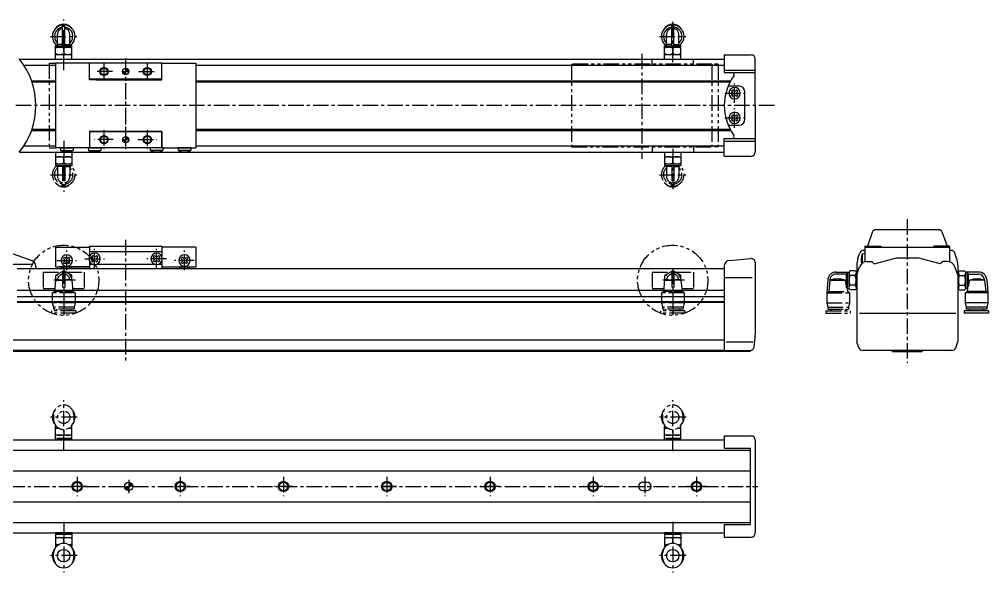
# Model space of a CAD drawing. Extents: x -808 to -53, y 197 to 499.
# Drawn here: x -522.3 to -52.8, y 231.1 to 499 of the extents above; entities that cross this region are included whole.
import ezdxf

# ---------------------------------------------------------------- set-up
doc = ezdxf.new("R2010")
doc.units = 0
for name, pattern in [('CENTER', [12, 7.5, -1.5, 1.5, -1.5]), ('CONTINOUS', [0]), ('PHANTOM', [15, 7.5, -1.5, 1.5, -1.5, 1.5, -1.5])]:
    doc.linetypes.add(name, pattern=pattern)
doc.layers.get('0').update_dxf_attribs({"linetype": 'CONTINUOUS'})
doc.layers.add('CENTER', color=1, linetype='CENTER')

# ---------------------------------------------------------------- blocks, each defined once
blk = doc.blocks.new('*U98')
at = {"color": 7, "linetype": 'CONTINUOUS'}
for p, q in [((-470.81, 442.23), (-470.81, 441.79)), ((-469.75, 441.79), (-470.81, 442.23)), ((-470.81, 441.79), (-470.81, 440.73)), ((-469.75, 441.79), (-469.31, 440.73)), ((-472.31, 440.73), (-470.81, 440.73)), ((-472.31, 440.73), (-471.87, 439.67)), ((-470.81, 439.23), (-471.87, 439.67)), ((-470.81, 440.73), (-469.31, 440.73)), ((-470.81, 440.73), (-470.81, 439.67)), ((-470.81, 439.67), (-470.81, 439.23))]:
    blk.add_line(p, q, dxfattribs=at)
for points in [[(-470.81, 442.23), (-470.81, 441.79), (-469.75, 441.79)], [(-470.81, 441.79), (-470.81, 440.73), (-469.31, 440.73)], [(-472.31, 440.73), (-472.31, 440.73), (-470.81, 440.73)], [(-472.31, 440.73), (-471.87, 439.67), (-470.81, 439.67)], [(-470.81, 440.73), (-470.81, 440.73), (-469.31, 440.73)]]:
    blk.add_solid(points, dxfattribs=at)
at = {"color": 7, "linetype": 'CONTINUOUS', "extrusion": (0, 0, -1)}
for points in [[(470.81, 441.79), (469.75, 441.79), (469.31, 440.73)], [(472.31, 440.73), (470.81, 440.73), (470.81, 439.67)], [(471.87, 439.67), (470.81, 439.67), (470.81, 439.23)]]:
    blk.add_solid(points, dxfattribs=at)
blk = doc.blocks.new('*U99')
at = {"color": 7, "linetype": 'CONTINUOUS'}
for p, q in [((-470.81, 475.23), (-470.81, 474.79)), ((-469.75, 474.79), (-470.81, 475.23)), ((-470.81, 474.79), (-470.81, 473.73)), ((-469.75, 474.79), (-469.31, 473.73)), ((-472.31, 473.73), (-470.81, 473.73)), ((-472.31, 473.73), (-471.87, 472.67)), ((-470.81, 472.23), (-471.87, 472.67)), ((-470.81, 473.73), (-469.31, 473.73)), ((-470.81, 473.73), (-470.81, 472.67)), ((-470.81, 472.67), (-470.81, 472.23))]:
    blk.add_line(p, q, dxfattribs=at)
for points in [[(-470.81, 475.23), (-470.81, 474.79), (-469.75, 474.79)], [(-470.81, 474.79), (-470.81, 473.73), (-469.31, 473.73)], [(-472.31, 473.73), (-472.31, 473.73), (-470.81, 473.73)], [(-472.31, 473.73), (-471.87, 472.67), (-470.81, 472.67)], [(-470.81, 473.73), (-470.81, 473.73), (-469.31, 473.73)]]:
    blk.add_solid(points, dxfattribs=at)
at = {"color": 7, "linetype": 'CONTINUOUS', "extrusion": (0, 0, -1)}
for points in [[(470.81, 474.79), (469.75, 474.79), (469.31, 473.73)], [(472.31, 473.73), (470.81, 473.73), (470.81, 472.67)], [(471.87, 472.67), (470.81, 472.67), (470.81, 472.23)]]:
    blk.add_solid(points, dxfattribs=at)
blk = doc.blocks.new('*X135')
at = {"color": 0, "linetype": 'CONTINOUS'}
for p, q in [((-471.3, 272.62), (-471.14, 272.78)), ((-471.24, 272.24), (-470.69, 272.78)), ((-471.11, 271.92), (-470.25, 272.78)), ((-470.95, 271.64), (-469.8, 272.78)), ((-470.74, 271.39), (-469.35, 272.78)), ((-470.51, 271.18), (-469.31, 272.38)), ((-469.31, 274.61), (-469.15, 274.78)), ((-469.31, 274.17), (-468.77, 274.71)), ((-469.31, 273.72), (-468.44, 274.59)), ((-469.31, 273.27), (-468.16, 274.42)), ((-469.31, 272.83), (-467.92, 274.22)), ((-468.9, 272.78), (-467.71, 273.98)), ((-468.46, 272.78), (-467.54, 273.71)), ((-468.01, 272.78), (-467.4, 273.39)), ((-467.56, 272.78), (-467.32, 273.02)), ((-470.23, 271.01), (-469.31, 271.93)), ((-469.92, 270.88), (-469.31, 271.48)), ((-469.55, 270.8), (-469.31, 271.04))]:
    blk.add_line(p, q, dxfattribs=at)

msp = doc.modelspace()

# ---------------------------------------------------------------- linework, layer by layer
at = {"color": 7, "linetype": 'CONTINOUS'}
for p, q in [((-501.31, 486.23), (-501.31, 496.21)), ((-500.31, 486.23), (-500.31, 496.21)), ((-206.31, 486.23), (-206.31, 496.21)), ((-205.31, 486.23), (-205.31, 496.21)), ((-503.81, 486.81), (-503.81, 491.64)), ((-497.81, 486.81), (-497.81, 491.64)), ((-208.81, 486.81), (-208.81, 491.64)), ((-202.81, 486.81), (-202.81, 491.64)), ((-504.81, 486.23), (-503.81, 486.81)), ((-504.81, 486.23), (-496.81, 486.23)), ((-504.81, 479.73), (-504.81, 486.23)), ((-504.81, 485.43), (-496.81, 485.43)), ((-501.31, 486.81), (-503.81, 486.81)), ((-500.81, 485.07), (-500.81, 482.39)), ((-500.31, 486.81), (-497.81, 486.81)), ((-496.81, 486.23), (-497.81, 486.81)), ((-496.81, 479.73), (-496.81, 486.23)), ((-209.81, 486.23), (-208.81, 486.81)), ((-209.81, 486.23), (-201.81, 486.23)), ((-209.81, 479.73), (-209.81, 486.23)), ((-209.81, 485.43), (-201.81, 485.43)), ((-206.31, 486.81), (-208.81, 486.81)), ((-205.81, 485.07), (-205.81, 482.39)), ((-205.31, 486.81), (-202.81, 486.81)), ((-201.81, 486.23), (-202.81, 486.81)), ((-201.81, 479.73), (-201.81, 486.23)), ((-522.21, 479.73), (-180.81, 479.73)), ((-504.81, 482.03), (-496.81, 482.03)), ((-215.81, 476.73), (-215.81, 479.73)), ((-209.81, 482.03), (-201.81, 482.03)), ((-195.81, 477.23), (-195.81, 479.73)), ((-180.81, 481.73), (-180.81, 473.23)), ((-180.81, 481.73), (-167.81, 481.73)), ((-165.81, 457.23), (-165.81, 479.73)), ((-520.05, 476.73), (-504.81, 476.73)), ((-488.31, 477.73), (-504.81, 477.73)), ((-504.81, 477.73), (-504.81, 436.73)), ((-488.31, 469.73), (-488.31, 477.73)), ((-453.31, 477.73), (-488.31, 477.73)), ((-488.31, 469.73), (-488.31, 477.73)), ((-453.31, 469.73), (-453.31, 477.73)), ((-453.31, 477.73), (-436.81, 477.73)), ((-453.31, 469.73), (-453.31, 477.73)), ((-436.81, 477.73), (-436.81, 436.73)), ((-436.81, 476.73), (-180.81, 476.73)), ((-180.81, 474.43), (-165.81, 474.43)), ((-453.31, 470.03), (-488.31, 470.03)), ((-453.31, 469.73), (-488.17, 469.73)), ((-485.06, 469.73), (-453.31, 469.73)), ((-180.81, 473.23), (-165.81, 473.23)), ((-516.37, 469.23), (-504.81, 469.23)), ((-516.2, 468.73), (-504.81, 468.73)), ((-436.81, 469.23), (-177.74, 469.23)), ((-436.81, 468.73), (-178.01, 468.73)), ((-178.93, 466.73), (-173.81, 466.73)), ((-176.75, 464.77), (-177.35, 464.17)), ((-177.35, 464.17), (-176.94, 463.75)), ((-176.94, 462.71), (-177.35, 462.29)), ((-177.35, 462.29), (-176.75, 461.69)), ((-176.33, 464.36), (-176.75, 464.77)), ((-176.75, 461.69), (-176.33, 462.1)), ((-174.87, 464.77), (-175.29, 464.36)), ((-175.29, 462.1), (-174.87, 461.69)), ((-174.27, 464.17), (-174.87, 464.77)), ((-174.87, 461.69), (-174.27, 462.29)), ((-174.68, 463.75), (-174.27, 464.17)), ((-174.27, 462.29), (-174.68, 462.71)), ((-170.81, 450.73), (-170.81, 463.73)), ((-165.81, 457.23), (-165.81, 434.73)), ((-176.75, 452.77), (-177.35, 452.17)), ((-177.35, 452.17), (-176.94, 451.75)), ((-176.94, 450.71), (-177.35, 450.29)), ((-176.33, 452.36), (-176.75, 452.77)), ((-174.87, 452.77), (-175.29, 452.36)), ((-174.27, 452.17), (-174.87, 452.77)), ((-174.68, 451.75), (-174.27, 452.17)), ((-174.27, 450.29), (-174.68, 450.71)), ((-178.93, 447.73), (-173.81, 447.73)), ((-177.35, 450.29), (-176.75, 449.69)), ((-176.75, 449.69), (-176.33, 450.1)), ((-175.29, 450.1), (-174.87, 449.69)), ((-174.87, 449.69), (-174.27, 450.29)), ((-516.37, 445.23), (-504.81, 445.23)), ((-516.2, 445.73), (-504.81, 445.73)), ((-488.31, 444.73), (-488.31, 436.73)), ((-488.31, 444.73), (-488.31, 436.73)), ((-453.31, 444.73), (-488.31, 444.73)), ((-453.31, 444.43), (-488.31, 444.43)), ((-453.31, 444.73), (-453.31, 436.73)), ((-453.31, 436.73), (-453.31, 444.73)), ((-436.81, 445.73), (-178.01, 445.73)), ((-436.81, 445.23), (-177.74, 445.23)), ((-520.05, 437.73), (-504.81, 437.73)), ((-488.31, 436.73), (-504.81, 436.73)), ((-502.46, 436.73), (-496.16, 436.73)), ((-502.46, 436.73), (-502.34, 435.43)), ((-496.16, 436.73), (-496.27, 435.43)), ((-488.96, 436.73), (-482.66, 436.73)), ((-488.96, 436.73), (-488.84, 435.43)), ((-453.31, 436.73), (-488.31, 436.73)), ((-482.66, 436.73), (-482.77, 435.43)), ((-452.66, 436.73), (-458.96, 436.73)), ((-458.96, 436.73), (-458.84, 435.43)), ((-453.31, 436.73), (-436.81, 436.73)), ((-452.66, 436.73), (-452.77, 435.43)), ((-439.16, 436.73), (-445.46, 436.73)), ((-445.46, 436.73), (-445.34, 435.43)), ((-439.16, 436.73), (-439.27, 435.43)), ((-436.81, 437.73), (-180.81, 437.73)), ((-180.81, 441.23), (-165.81, 441.23)), ((-180.81, 432.73), (-180.81, 441.23)), ((-180.81, 440.03), (-165.81, 440.03)), ((-522.21, 434.73), (-180.81, 434.73)), ((-502.34, 435.43), (-496.27, 435.43)), ((-497.81, 434.73), (-443.81, 434.73)), ((-488.84, 435.43), (-482.77, 435.43)), ((-452.77, 435.43), (-458.84, 435.43)), ((-439.27, 435.43), (-445.34, 435.43)), ((-180.81, 432.73), (-167.81, 432.73)), ((-109.16, 395.78), (-111.49, 389.12)), ((-76.87, 397.12), (-107.27, 397.12)), ((-75.22, 395.78), (-72.89, 389.12)), ((-529.79, 387.12), (-516.28, 382.2)), ((-504.81, 388.62), (-504.81, 379.12)), ((-504.81, 388.62), (-488.31, 388.62)), ((-488.31, 389.12), (-453.31, 389.12)), ((-488.31, 389.12), (-488.31, 384.17)), ((-488.31, 386.62), (-453.31, 386.62)), ((-453.31, 389.12), (-453.31, 384.08)), ((-436.81, 388.62), (-453.31, 388.62)), ((-436.81, 388.62), (-436.81, 379.12)), ((-116.09, 383.28), (-115.17, 385.8)), ((-112.69, 385.37), (-113.99, 385.25)), ((-113.99, 385.25), (-113.99, 380.88)), ((-113.29, 387.12), (-112.69, 387.12)), ((-112.69, 389.12), (-104.99, 389.12)), ((-112.69, 389.12), (-112.69, 381.66)), ((-112.69, 388.62), (-71.69, 388.62)), ((-112.69, 385.37), (-112.69, 381.66)), ((-104.99, 389.12), (-104.99, 388.61)), ((-71.69, 389.12), (-79.39, 389.12)), ((-79.39, 389.12), (-79.39, 388.62)), ((-71.69, 389.12), (-71.69, 381.55)), ((-70.91, 387.12), (-71.69, 387.12)), ((-68.3, 383.28), (-69.21, 385.8)), ((-676.26, 380.35), (-516.06, 380.35)), ((-500.25, 383.76), (-500.85, 383.15)), ((-500.85, 383.15), (-500.44, 382.74)), ((-500.44, 381.69), (-500.85, 381.28)), ((-500.85, 381.28), (-500.25, 380.68)), ((-499.83, 383.34), (-500.25, 383.76)), ((-500.25, 380.68), (-499.83, 381.09)), ((-498.37, 383.76), (-498.79, 383.34)), ((-498.79, 381.09), (-498.37, 380.68)), ((-497.77, 383.15), (-498.37, 383.76)), ((-498.37, 380.68), (-497.77, 381.28)), ((-498.18, 382.74), (-497.77, 383.15)), ((-497.77, 381.28), (-498.18, 381.69)), ((-488.31, 381.75), (-488.31, 378.12)), ((-488.31, 380.42), (-486.8, 380.42)), ((-486.75, 384.56), (-487.35, 383.95)), ((-487.35, 383.95), (-486.94, 383.54)), ((-486.94, 382.49), (-487.35, 382.08)), ((-487.35, 382.08), (-486.75, 381.48)), ((-486.33, 384.14), (-486.75, 384.56)), ((-486.75, 381.48), (-486.33, 381.89)), ((-484.87, 384.56), (-485.29, 384.14)), ((-485.29, 381.89), (-484.87, 381.48)), ((-484.27, 383.95), (-484.87, 384.56)), ((-484.87, 381.48), (-484.27, 382.08)), ((-484.87, 380.42), (-456.88, 380.42)), ((-484.68, 383.54), (-484.27, 383.95)), ((-484.27, 382.08), (-484.68, 382.49)), ((-457.35, 383.95), (-456.75, 384.56)), ((-456.94, 383.54), (-457.35, 383.95)), ((-457.35, 382.08), (-456.94, 382.49)), ((-456.75, 381.48), (-457.35, 382.08)), ((-456.75, 384.56), (-456.33, 384.14)), ((-456.33, 381.89), (-456.75, 381.48)), ((-455.29, 384.14), (-454.87, 384.56)), ((-454.87, 381.48), (-455.29, 381.89)), ((-454.87, 384.56), (-454.27, 383.95)), ((-454.27, 382.08), (-454.87, 381.48)), ((-454.72, 380.42), (-453.31, 380.42)), ((-454.27, 383.95), (-454.68, 383.54)), ((-454.68, 382.49), (-454.27, 382.08)), ((-453.31, 381.92), (-453.31, 378.12)), ((-443.85, 383.15), (-443.25, 383.76)), ((-443.44, 382.74), (-443.85, 383.15)), ((-443.85, 381.28), (-443.44, 381.69)), ((-443.25, 380.68), (-443.85, 381.28)), ((-443.25, 383.76), (-442.83, 383.34)), ((-442.83, 381.09), (-443.25, 380.68)), ((-441.79, 383.34), (-441.37, 383.76)), ((-441.37, 380.68), (-441.79, 381.09)), ((-441.37, 383.76), (-440.77, 383.15)), ((-440.77, 381.28), (-441.37, 380.68)), ((-440.77, 383.15), (-441.18, 382.74)), ((-441.18, 381.69), (-440.77, 381.28)), ((-178.53, 382.22), (-167.98, 383.15)), ((-165.81, 381.15), (-165.81, 346.3)), ((-111.54, 381.72), (-109.39, 381.72)), ((-109.39, 381.72), (-108.19, 380.52)), ((-108.19, 380.52), (-97.37, 383.42)), ((-97.37, 383.42), (-87.02, 383.42)), ((-76.19, 380.52), (-87.02, 383.42)), ((-74.99, 381.72), (-76.19, 380.52)), ((-72.85, 381.72), (-74.99, 381.72)), ((-180.81, 378.12), (-523.31, 378.12)), ((-514.31, 379.38), (-514.31, 378.12)), ((-504.81, 379.12), (-488.31, 379.12)), ((-488.31, 379.12), (-502.81, 379.12)), ((-453.31, 379.12), (-436.81, 379.12)), ((-180.81, 379.67), (-180.81, 338.62)), ((-180.81, 379.67), (-180.81, 378.49)), ((-116.69, 379.91), (-116.69, 361.35)), ((-116.69, 375.25), (-115.3, 379.09)), ((-67.69, 375.25), (-69.09, 379.09)), ((-68.19, 376.62), (-67.39, 376.62)), ((-67.69, 379.75), (-67.69, 376.62)), ((-67.04, 377.24), (-67.39, 376.62)), ((-67.39, 376.62), (-67.39, 368.62)), ((-67.04, 377.24), (-64.35, 377.24)), ((-64.35, 377.24), (-63.99, 376.62)), ((-57.71, 376.62), (-63.99, 376.62)), ((-63.99, 376.62), (-63.99, 368.62)), ((-63.19, 376.62), (-62.62, 375.62)), ((-63.19, 376.62), (-63.19, 368.62)), ((-62.62, 375.62), (-62.62, 369.62)), ((-62.62, 375.62), (-57.71, 375.62)), ((-180.68, 373.94), (-167.29, 373.94)), ((-116.69, 375.25), (-116.69, 342.74)), ((-67.69, 375.25), (-67.69, 342.74)), ((-67.04, 374.93), (-64.35, 374.93)), ((-62.05, 372.62), (-62.62, 369.62)), ((-54.69, 372.62), (-62.05, 372.62)), ((-54.72, 372.89), (-54.19, 367.2)), ((-53.72, 372.95), (-53.19, 366.62)), ((-523.31, 367.82), (-180.81, 367.82)), ((-67.69, 368.62), (-67.39, 368.62)), ((-67.04, 368), (-67.39, 368.62)), ((-67.04, 370.31), (-64.35, 370.31)), ((-67.04, 368), (-64.35, 368)), ((-64.35, 368), (-63.99, 368.62)), ((-64.19, 366.62), (-63.19, 367.2)), ((-53.19, 366.62), (-64.19, 366.62)), ((-64.19, 366.62), (-64.19, 361.62)), ((-63.19, 368.62), (-63.99, 368.62)), ((-63.19, 368.62), (-62.62, 369.62)), ((-63.04, 368.89), (-63.19, 367.2)), ((-54.19, 367.2), (-63.19, 367.2)), ((-53.19, 366.62), (-54.19, 367.2)), ((-53.19, 366.62), (-53.19, 361.62)), ((-523.31, 364.82), (-180.81, 364.82)), ((-523.31, 362.32), (-180.81, 362.32)), ((-523.31, 362.03), (-180.81, 362.03)), ((-53.19, 361.62), (-64.19, 361.62)), ((-64.19, 361.62), (-63.69, 359.62)), ((-53.19, 361.62), (-53.69, 359.62)), ((-64.59, 357.82), (-64.59, 356.62)), ((-52.79, 357.82), (-64.59, 357.82)), ((-53.69, 359.62), (-63.69, 359.62)), ((-63.69, 359.62), (-63.69, 358.62)), ((-53.69, 358.62), (-63.69, 358.62)), ((-62.19, 358.62), (-62.19, 357.82)), ((-55.19, 358.62), (-55.19, 357.82)), ((-53.69, 359.62), (-53.69, 358.62)), ((-52.79, 357.82), (-52.79, 356.62)), ((-115.26, 356.63), (-68.71, 356.63)), ((-52.79, 356.62), (-64.59, 356.62)), ((-180.81, 343.62), (-656.81, 343.62)), ((-179.91, 342.74), (-166.84, 342.74)), ((-115.67, 339.93), (-116.69, 342.74)), ((-68.71, 339.93), (-67.69, 342.74)), ((-180.81, 338.62), (-673.81, 338.62)), ((-168.31, 338.12), (-553.31, 338.12)), ((-180.81, 338.62), (-168.39, 338.62)), ((-168.31, 338.69), (-168.31, 338.12)), ((-70.59, 338.62), (-113.79, 338.62)), ((-99.29, 338.12), (-99.69, 338.52)), ((-99.29, 338.12), (-85.09, 338.12)), ((-84.69, 338.52), (-85.09, 338.12)), ((-180.81, 297.28), (-167.81, 297.28)), ((-180.81, 297.28), (-180.81, 291.28)), ((-660.81, 295.28), (-180.81, 295.28)), ((-656.81, 295.28), (-180.81, 295.28)), ((-180.81, 291.28), (-168.31, 291.28)), ((-168.31, 291.28), (-168.31, 254.28)), ((-165.81, 295.28), (-165.81, 250.28)), ((-673.81, 290.28), (-168.31, 290.28)), ((-673.81, 280.28), (-168.31, 280.28)), ((-168.31, 280.28), (-168.31, 265.28)), ((-673.81, 265.28), (-168.31, 265.28)), ((-673.81, 255.28), (-168.31, 255.28)), ((-180.81, 254.28), (-180.81, 248.28)), ((-180.81, 254.28), (-168.31, 254.28)), ((-660.81, 250.28), (-180.81, 250.28)), ((-656.81, 250.28), (-180.81, 250.28)), ((-504.81, 250.28), (-504.81, 243.78)), ((-496.81, 250.28), (-504.81, 250.28)), ((-496.81, 249.48), (-504.81, 249.48)), ((-496.81, 250.28), (-496.81, 243.78)), ((-201.81, 250.28), (-209.81, 250.28)), ((-209.81, 250.28), (-209.81, 243.78)), ((-201.81, 249.48), (-209.81, 249.48)), ((-201.81, 250.28), (-201.81, 243.78)), ((-496.81, 247.98), (-504.81, 247.98)), ((-504.81, 244.58), (-503.16, 244.58)), ((-500.81, 245.18), (-500.81, 247.63)), ((-496.81, 244.58), (-498.46, 244.58)), ((-201.81, 247.98), (-209.81, 247.98)), ((-209.81, 244.58), (-208.16, 244.58)), ((-205.81, 245.18), (-205.81, 247.63)), ((-201.81, 244.58), (-203.46, 244.58)), ((-180.81, 248.28), (-167.81, 248.28)), ((-505.71, 238.28), (-505.71, 240.28)), ((-504.81, 243.78), (-504.44, 243.57)), ((-504.81, 243.78), (-504.24, 243.78)), ((-496.81, 243.78), (-497.38, 243.78)), ((-496.81, 243.78), (-497.18, 243.57)), ((-495.91, 238.28), (-495.91, 240.28)), ((-210.71, 238.28), (-210.71, 240.28)), ((-209.81, 243.78), (-209.24, 243.78)), ((-209.81, 243.78), (-209.44, 243.57)), ((-201.81, 243.78), (-202.38, 243.78)), ((-201.81, 243.78), (-202.18, 243.57)), ((-200.91, 238.28), (-200.91, 240.28))]:
    msp.add_line(p, q, dxfattribs=at)
at = {"color": 3, "linetype": 'PHANTOM'}
for p, q in [((-507.81, 477.73), (-507.81, 436.73)), ((-507.81, 477.73), (-504.81, 477.73)), ((-254.81, 477.23), (-254.81, 437.23)), ((-186.81, 477.23), (-254.81, 477.23)), ((-186.81, 477.23), (-186.81, 437.23)), ((-183.81, 477.23), (-185.59, 477.23)), ((-183.81, 477.23), (-183.81, 437.23)), ((-507.81, 436.73), (-504.81, 436.73)), ((-254.81, 437.23), (-186.81, 437.23)), ((-215.81, 437.73), (-215.81, 434.73)), ((-195.81, 437.23), (-195.81, 434.73)), ((-183.81, 437.23), (-185.59, 437.23)), ((-504.81, 434.73), (-504.81, 428.23)), ((-504.81, 432.43), (-496.81, 432.43)), ((-500.81, 429.39), (-500.81, 432.07)), ((-496.81, 434.73), (-496.81, 428.23)), ((-209.81, 434.73), (-209.81, 428.23)), ((-209.81, 432.43), (-201.81, 432.43)), ((-205.81, 429.39), (-205.81, 432.07)), ((-201.81, 434.73), (-201.81, 428.23)), ((-504.81, 429.03), (-496.81, 429.03)), ((-504.81, 428.23), (-496.81, 428.23)), ((-504.81, 428.23), (-503.81, 427.65)), ((-503.81, 427.65), (-503.81, 422.83)), ((-501.31, 427.65), (-503.81, 427.65)), ((-501.31, 428.23), (-501.31, 418.25)), ((-500.31, 428.23), (-500.31, 418.25)), ((-500.31, 427.65), (-497.81, 427.65)), ((-496.81, 428.23), (-497.81, 427.65)), ((-497.81, 427.65), (-497.81, 422.83)), ((-209.81, 429.03), (-201.81, 429.03)), ((-209.81, 428.23), (-201.81, 428.23)), ((-209.81, 428.23), (-208.81, 427.65)), ((-208.81, 427.65), (-208.81, 422.83)), ((-206.31, 427.65), (-208.81, 427.65)), ((-206.31, 428.23), (-206.31, 418.25)), ((-205.31, 428.23), (-205.31, 418.25)), ((-205.31, 427.65), (-202.81, 427.65)), ((-201.81, 428.23), (-202.81, 427.65)), ((-202.81, 427.65), (-202.81, 422.83)), ((-510.81, 376.62), (-502.05, 376.62)), ((-510.81, 376.62), (-510.81, 368.62)), ((-500.81, 377.24), (-504.81, 374.93)), ((-501.31, 376.59), (-501.31, 366.62)), ((-496.81, 374.93), (-500.81, 377.24)), ((-500.31, 376.59), (-500.31, 366.62)), ((-499.5, 376.62), (-490.81, 376.62)), ((-490.81, 376.62), (-490.81, 368.62)), ((-215.81, 376.62), (-207.05, 376.62)), ((-215.81, 376.62), (-215.81, 368.62)), ((-205.81, 377.24), (-209.81, 374.93)), ((-206.31, 376.59), (-206.31, 366.62)), ((-201.81, 374.93), (-205.81, 377.24)), ((-205.31, 376.59), (-205.31, 366.62)), ((-204.5, 376.62), (-195.81, 376.62)), ((-195.81, 376.62), (-195.81, 368.62)), ((-126.68, 376.62), (-120.39, 376.62)), ((-121.77, 375.62), (-126.68, 375.62)), ((-121.19, 376.62), (-121.77, 375.62)), ((-121.77, 375.62), (-121.77, 369.62)), ((-121.19, 376.62), (-121.19, 368.62)), ((-120.04, 377.24), (-120.39, 376.62)), ((-120.39, 376.62), (-120.39, 368.62)), ((-117.35, 377.24), (-120.04, 377.24)), ((-117.35, 377.24), (-116.99, 376.62)), ((-116.19, 376.62), (-116.99, 376.62)), ((-116.99, 376.62), (-116.99, 368.62)), ((-116.99, 376.62), (-116.99, 368.62)), ((-495.14, 372.62), (-505.9, 372.62)), ((-504.81, 372.62), (-505.31, 367.2)), ((-504.81, 374.93), (-504.81, 372.62)), ((-503.75, 373.23), (-504.81, 372.62)), ((-503.75, 373.23), (-501.31, 372.72)), ((-497.87, 373.23), (-500.31, 372.72)), ((-497.87, 373.23), (-496.81, 372.62)), ((-496.81, 372.62), (-496.81, 374.93)), ((-496.81, 372.62), (-496.31, 367.2)), ((-200.14, 372.62), (-210.9, 372.62)), ((-209.81, 372.62), (-210.31, 367.2)), ((-209.81, 374.93), (-209.81, 372.62)), ((-208.75, 373.23), (-209.81, 372.62)), ((-208.75, 373.23), (-206.31, 372.72)), ((-202.87, 373.23), (-205.31, 372.72)), ((-202.87, 373.23), (-201.81, 372.62)), ((-201.81, 372.62), (-201.81, 374.93)), ((-201.81, 372.62), (-201.31, 367.2)), ((-130.67, 372.95), (-131.19, 366.62)), ((-129.67, 372.89), (-130.19, 367.2)), ((-129.69, 372.62), (-122.34, 372.62)), ((-122.34, 372.62), (-121.77, 369.62)), ((-117.35, 374.93), (-120.04, 374.93)), ((-510.81, 368.62), (-505.29, 368.62)), ((-506.31, 366.62), (-505.31, 367.2)), ((-495.31, 366.62), (-506.31, 366.62)), ((-506.31, 366.62), (-506.31, 361.62)), ((-501.31, 367.2), (-505.31, 367.2)), ((-496.31, 367.2), (-500.31, 367.2)), ((-496.31, 368.62), (-490.81, 368.62)), ((-495.31, 366.62), (-496.31, 367.2)), ((-495.31, 366.62), (-495.31, 361.62)), ((-215.81, 368.62), (-210.29, 368.62)), ((-211.31, 366.62), (-210.31, 367.2)), ((-200.31, 366.62), (-211.31, 366.62)), ((-211.31, 366.62), (-211.31, 361.62)), ((-206.31, 367.2), (-210.31, 367.2)), ((-201.31, 367.2), (-205.31, 367.2)), ((-201.31, 368.62), (-195.81, 368.62)), ((-200.31, 366.62), (-201.31, 367.2)), ((-200.31, 366.62), (-200.31, 361.62)), ((-131.19, 366.62), (-130.19, 367.2)), ((-131.19, 366.62), (-120.19, 366.62)), ((-131.19, 366.62), (-131.19, 361.62)), ((-130.19, 367.2), (-121.19, 367.2)), ((-121.19, 368.62), (-121.77, 369.62)), ((-121.35, 368.89), (-121.19, 367.2)), ((-121.19, 368.62), (-120.39, 368.62)), ((-120.19, 366.62), (-121.19, 367.2)), ((-120.04, 368), (-120.39, 368.62)), ((-120.19, 366.62), (-120.19, 361.62)), ((-117.35, 370.31), (-120.04, 370.31)), ((-117.35, 368), (-120.04, 368)), ((-117.35, 368), (-116.99, 368.62)), ((-116.69, 368.62), (-116.99, 368.62)), ((-495.31, 361.62), (-506.31, 361.62)), ((-506.31, 361.62), (-505.81, 359.62)), ((-495.31, 361.62), (-495.81, 359.62)), ((-200.31, 361.62), (-211.31, 361.62)), ((-211.31, 361.62), (-210.81, 359.62)), ((-200.31, 361.62), (-200.81, 359.62)), ((-131.19, 361.62), (-120.19, 361.62)), ((-131.19, 361.62), (-130.69, 359.62)), ((-120.19, 361.62), (-120.69, 359.62)), ((-494.91, 357.82), (-506.71, 357.82)), ((-506.71, 357.82), (-506.71, 356.62)), ((-505.81, 359.62), (-505.81, 358.62)), ((-495.81, 359.62), (-505.81, 359.62)), ((-495.81, 358.62), (-505.81, 358.62)), ((-504.31, 358.62), (-504.31, 357.82)), ((-497.31, 358.62), (-497.31, 357.82)), ((-495.81, 359.62), (-495.81, 358.62)), ((-494.91, 357.82), (-494.91, 356.62)), ((-199.91, 357.82), (-211.71, 357.82)), ((-211.71, 357.82), (-211.71, 356.62)), ((-210.81, 359.62), (-210.81, 358.62)), ((-200.81, 359.62), (-210.81, 359.62)), ((-200.81, 358.62), (-210.81, 358.62)), ((-209.31, 358.62), (-209.31, 357.82)), ((-202.31, 358.62), (-202.31, 357.82)), ((-200.81, 359.62), (-200.81, 358.62)), ((-199.91, 357.82), (-199.91, 356.62)), ((-131.59, 357.82), (-119.79, 357.82)), ((-131.59, 357.82), (-131.59, 356.62)), ((-130.69, 359.62), (-120.69, 359.62)), ((-130.69, 359.62), (-130.69, 358.62)), ((-130.69, 358.62), (-120.69, 358.62)), ((-129.19, 358.62), (-129.19, 357.82)), ((-122.19, 358.62), (-122.19, 357.82)), ((-120.69, 359.62), (-120.69, 358.62)), ((-119.79, 357.82), (-119.79, 356.62)), ((-494.91, 356.62), (-506.71, 356.62)), ((-199.91, 356.62), (-211.71, 356.62)), ((-131.59, 356.62), (-119.79, 356.62)), ((-505.71, 307.28), (-505.71, 305.28)), ((-495.91, 307.28), (-495.91, 305.28)), ((-210.71, 307.28), (-210.71, 305.28)), ((-200.91, 307.28), (-200.91, 305.28)), ((-504.81, 301.78), (-504.44, 302)), ((-504.81, 301.78), (-504.24, 301.78)), ((-504.81, 295.28), (-504.81, 301.78)), ((-504.81, 300.98), (-503.16, 300.98)), ((-496.81, 300.98), (-498.46, 300.98)), ((-496.81, 301.78), (-497.38, 301.78)), ((-496.81, 301.78), (-497.18, 302)), ((-496.81, 295.28), (-496.81, 301.78)), ((-209.81, 301.78), (-209.44, 302)), ((-209.81, 295.28), (-209.81, 301.78)), ((-209.81, 301.78), (-209.24, 301.78)), ((-209.81, 300.98), (-208.16, 300.98)), ((-201.81, 300.98), (-203.46, 300.98)), ((-201.81, 301.78), (-202.38, 301.78)), ((-201.81, 301.78), (-202.18, 302)), ((-201.81, 295.28), (-201.81, 301.78)), ((-496.81, 297.58), (-504.81, 297.58)), ((-496.81, 296.08), (-504.81, 296.08)), ((-500.81, 300.38), (-500.81, 297.94)), ((-201.81, 297.58), (-209.81, 297.58)), ((-201.81, 296.08), (-209.81, 296.08)), ((-205.81, 300.38), (-205.81, 297.94)), ((-496.81, 295.28), (-504.81, 295.28)), ((-201.81, 295.28), (-209.81, 295.28))]:
    msp.add_line(p, q, dxfattribs=at)
at = {"color": 7, "linetype": 'CENTER'}
for p, q in [((-219.31, 277.42), (-219.31, 268.14)), ((-469.31, 276), (-469.31, 269.54)), ((-219.31, 276), (-219.31, 269.54))]:
    msp.add_line(p, q, dxfattribs=at)
at = {"color": 7, "linetype": 'CONTINUOUS'}
for p, q in [((-220.31, 274.78), (-218.31, 274.78)), ((-220.31, 270.78), (-218.31, 270.78))]:
    msp.add_line(p, q, dxfattribs=at)
at = {"color": 7, "linetype": 'CONTINOUS'}
for centre, radius in [((-481.31, 473.73), 2), ((-481.31, 473.73), 1.65), ((-470.81, 473.73), 1.5), ((-460.31, 473.73), 2), ((-460.31, 473.73), 1.65), ((-481.31, 440.73), 2), ((-481.31, 440.73), 1.65), ((-470.81, 440.73), 1.5), ((-460.31, 440.73), 2), ((-460.31, 440.73), 1.65), ((-494.31, 272.78), 2.5), ((-494.31, 272.78), 2.1), ((-444.31, 272.78), 2.5), ((-444.31, 272.78), 2.1), ((-394.31, 272.78), 2.5), ((-394.31, 272.78), 2.1), ((-344.31, 272.78), 2.5), ((-344.31, 272.78), 2.1), ((-294.31, 272.78), 2.5), ((-294.31, 272.78), 2.1), ((-244.31, 272.78), 2.5), ((-244.31, 272.78), 2.1), ((-194.31, 272.78), 2.5), ((-194.31, 272.78), 2.1), ((-500.81, 239.28), 3), ((-205.81, 239.28), 3)]:
    msp.add_circle(centre, radius, dxfattribs=at)
at = {"color": 3, "linetype": 'PHANTOM'}
for centre, radius in [((-500.81, 372.62), 17), ((-205.81, 372.62), 17), ((-500.81, 306.28), 3), ((-205.81, 306.28), 3)]:
    msp.add_circle(centre, radius, dxfattribs=at)
at = {"color": 7, "linetype": 'CONTINUOUS'}
msp.add_circle((-469.31, 272.78), 2, dxfattribs=at)
at = {"color": 7, "linetype": 'CONTINOUS'}
for centre, radius, start, end in [((-500.81, 490.73), 5.5, 309.8225, 230.1775), ((-500.81, 490.73), 4.5, 96.3794, 228.1897), ((-500.81, 491.73), 4.9, 32.3231, 147.6768), ((-500.81, 491.64), 3, 99.5941, 180), ((-500.81, 490.73), 4.5, 311.8103, 83.6206), ((-500.81, 491.64), 3, 0, 80.4059), ((-205.81, 490.73), 5.5, 309.8225, 230.1775), ((-205.81, 490.73), 4.5, 96.3794, 228.1897), ((-205.81, 491.73), 4.9, 32.3231, 147.6768), ((-205.81, 491.64), 3, 99.5941, 180), ((-205.81, 490.73), 4.5, 311.8103, 83.6206), ((-205.81, 491.64), 3, 0, 80.4059), ((-502.81, 479.65), 5.78, 69.7438, 110.2561), ((-498.81, 479.65), 5.78, 69.7439, 110.2561), ((-207.81, 479.65), 5.78, 69.7438, 110.2561), ((-203.81, 479.65), 5.78, 69.7439, 110.2561), ((-550.31, 457.23), 36, 321.0212, 38.9788), ((-502.81, 487.81), 5.78, 249.7439, 290.2561), ((-498.81, 487.81), 5.78, 249.7439, 290.2561), ((-207.81, 487.81), 5.78, 249.7439, 290.2561), ((-203.81, 487.81), 5.78, 249.7439, 290.2561), ((-167.81, 479.73), 2, 0, 90), ((-155.81, 457.23), 25, 144.7656, 180), ((-177.05, 472.23), 1, 324.7656, 90), ((-175.81, 463.23), 2.75, 0, 359.9997), ((-173.81, 463.73), 3, 0, 90), ((-177.46, 463.23), 0.742, 315.0001, 45), ((-175.81, 464.88), 0.742, 225.0001, 315), ((-175.81, 461.58), 0.742, 45, 135), ((-174.16, 463.23), 0.742, 135.0001, 225), ((-155.81, 457.23), 25, 180, 215.2344), ((-175.81, 451.23), 2.75, 0, 359.9997), ((-177.46, 451.23), 0.742, 315.0001, 45), ((-175.81, 452.88), 0.742, 225.0001, 315), ((-174.16, 451.23), 0.742, 135.0001, 225), ((-173.81, 450.73), 3, 270, 0), ((-175.81, 449.58), 0.742, 45, 135), ((-177.05, 442.23), 1, 270, 35.2344), ((-499.31, 442.81), 7.98, 247.6452, 292.3548), ((-485.81, 442.81), 7.98, 247.6452, 292.3548), ((-455.81, 442.81), 7.98, 247.6452, 292.3548), ((-442.31, 442.81), 7.98, 247.6452, 292.3548), ((-167.81, 434.73), 2, 270, 0), ((-107.27, 395.12), 2, 90, 160.71), ((-77.11, 395.12), 2, 19.29, 90), ((-485.81, 383.02), 2.75, 0, 359.9997), ((-455.81, 383.02), 2.75, 180.0003, 180), ((-113.29, 385.12), 2, 90, 160), ((-113.29, 385.12), 2, 90, 160), ((-106.61, 382.22), 7.98, 157.6452, 192.3941), ((-71.09, 385.12), 2, 20, 90), ((-71.09, 385.12), 2, 20, 90), ((-517.31, 379.38), 3, 0, 70), ((-499.31, 382.22), 2.75, 0, 359.9997), ((-500.96, 382.22), 0.742, 315.0001, 45), ((-499.31, 383.87), 0.742, 225.0001, 315), ((-499.31, 380.57), 0.742, 45, 135), ((-497.66, 382.22), 0.742, 135.0001, 225), ((-487.46, 383.02), 0.742, 315.0001, 45), ((-485.81, 384.67), 0.742, 225.0001, 315), ((-485.81, 381.37), 0.742, 45, 135), ((-484.16, 383.02), 0.742, 135.0001, 225), ((-457.46, 383.02), 0.742, 315, 44.9999), ((-455.81, 384.67), 0.742, 225, 314.9999), ((-455.81, 381.37), 0.742, 45, 135), ((-454.16, 383.02), 0.742, 135, 224.9999), ((-442.31, 382.22), 2.75, 180.0003, 180), ((-443.96, 382.22), 0.742, 315, 44.9999), ((-442.31, 383.87), 0.742, 225, 314.9999), ((-442.31, 380.57), 0.742, 45, 135), ((-440.66, 382.22), 0.742, 135, 224.9999), ((-178.31, 379.73), 2.5, 95, 180), ((-167.81, 381.15), 2, 0, 95), ((-106.69, 379.86), 10, 160, 180), ((-111.54, 377.72), 4, 90, 160), ((-72.85, 377.72), 4, 19.9999, 90), ((-77.69, 379.86), 10, 0, 20), ((-499.31, 382.22), 4, 230.805, 309.195), ((-442.31, 382.22), 4, 230.805, 309.195), ((-65.35, 376.08), 2.04, 180, 214.3842), ((-66.04, 376.08), 2.04, 325.6157, 359.9999), ((-57.71, 372.62), 4, 4.7637, 90), ((-57.71, 372.62), 3, 5.2681, 90), ((-59.75, 372.62), 7.64, 162.412, 197.5879), ((-71.64, 372.62), 7.64, 342.412, 17.5879), ((-58.37, 362), 11.24, 70.899, 109.101), ((-65.35, 369.15), 2.04, 145.6158, 180), ((-66.04, 369.15), 2.04, 360, 34.3842), ((-195.81, 346.3), 30, 348.2935, 0), ((-168.39, 340.62), 2, 270, 348.2935), ((-113.79, 340.62), 2, 200, 270), ((-70.59, 340.62), 2, 270, 340), ((-167.81, 295.28), 2, 0, 90), ((-167.81, 250.28), 2, 270, 0), ((-500.81, 240.28), 4.9, 360, 179.9999), ((-502.81, 242.21), 5.78, 69.7439, 110.2561), ((-502.81, 250.36), 5.78, 249.7439, 266.7059), ((-498.81, 242.21), 5.78, 69.7439, 110.2561), ((-498.81, 250.36), 5.78, 273.294, 290.2561), ((-205.81, 240.28), 4.9, 360, 179.9999), ((-207.81, 242.21), 5.78, 69.7439, 110.2561), ((-207.81, 250.36), 5.78, 249.7439, 266.7059), ((-203.81, 242.21), 5.78, 69.7439, 110.2561), ((-203.81, 250.36), 5.78, 273.294, 290.2561), ((-500.81, 239.28), 5.5, 138.8388, 221.161), ((-500.81, 239.28), 5.5, 318.8389, 41.1611), ((-205.81, 239.28), 5.5, 138.8388, 221.161), ((-205.81, 239.28), 5.5, 318.8389, 41.1611), ((-500.81, 238.28), 4.9, 180, 360), ((-205.81, 238.28), 4.9, 180, 360)]:
    msp.add_arc(centre, radius, start, end, dxfattribs=at)
at = {"color": 3, "linetype": 'PHANTOM'}
for centre, radius, start, end in [((-502.81, 426.65), 5.78, 69.7439, 110.2561), ((-498.81, 426.65), 5.78, 69.7439, 110.2561), ((-207.81, 426.65), 5.78, 69.7439, 110.2561), ((-203.81, 426.65), 5.78, 69.7439, 110.2561), ((-500.81, 423.73), 5.5, 129.8225, 50.1775), ((-502.81, 434.81), 5.78, 249.7439, 290.2562), ((-498.81, 434.81), 5.78, 249.7439, 290.2561), ((-205.81, 423.73), 5.5, 129.8225, 50.1775), ((-207.81, 434.81), 5.78, 249.7439, 290.2562), ((-203.81, 434.81), 5.78, 249.7439, 290.2561), ((-500.81, 423.73), 4.5, 131.8103, 263.6206), ((-500.81, 422.83), 3, 180, 260.4059), ((-500.81, 423.73), 4.5, 276.3794, 48.1897), ((-500.81, 422.83), 3, 279.5941, 0), ((-205.81, 423.73), 4.5, 131.8103, 263.6206), ((-205.81, 422.83), 3, 180, 260.4059), ((-205.81, 423.73), 4.5, 276.3794, 48.1897), ((-205.81, 422.83), 3, 279.5941, 0), ((-500.81, 422.73), 4.9, 212.3232, 327.6769), ((-205.81, 422.73), 4.9, 212.3232, 327.6769), ((-500.81, 372.62), 4, 0.0002, 180.0001), ((-205.81, 372.62), 4, 0.0002, 180.0001), ((-126.68, 372.62), 4, 90, 175.2363), ((-126.68, 372.62), 3, 90, 174.7319), ((-118.35, 376.08), 2.04, 180.0001, 214.3843), ((-119.04, 376.08), 2.04, 325.6158, 0), ((-500.81, 372.62), 3, 99.594, 168.1896), ((-500.81, 372.62), 3, 11.8104, 80.406), ((-205.81, 372.62), 3, 99.594, 168.1896), ((-205.81, 372.62), 3, 11.8104, 80.406), ((-126.02, 362), 11.24, 70.899, 109.101), ((-112.75, 372.62), 7.64, 162.4121, 197.588), ((-124.64, 372.62), 7.64, 342.4121, 17.588), ((-118.35, 369.15), 2.04, 145.6158, 180), ((-119.04, 369.15), 2.04, 0, 34.3842), ((-500.81, 306.28), 5.5, 138.839, 221.1612), ((-500.81, 307.28), 4.9, 0, 180), ((-500.81, 306.28), 5.5, 318.8389, 41.1611), ((-205.81, 306.28), 5.5, 138.839, 221.1612), ((-205.81, 307.28), 4.9, 0, 180), ((-205.81, 306.28), 5.5, 318.8389, 41.1611), ((-500.81, 305.28), 4.9, 180.0001, 0), ((-205.81, 305.28), 4.9, 180.0001, 0), ((-502.81, 295.21), 5.78, 93.2941, 110.2561), ((-498.81, 295.21), 5.78, 69.7439, 86.706), ((-207.81, 295.21), 5.78, 93.2941, 110.2561), ((-203.81, 295.21), 5.78, 69.7439, 86.706), ((-502.81, 303.36), 5.78, 249.7439, 290.2561), ((-498.81, 303.36), 5.78, 249.7439, 290.2561), ((-207.81, 303.36), 5.78, 249.7439, 290.2561), ((-203.81, 303.36), 5.78, 249.7439, 290.2561)]:
    msp.add_arc(centre, radius, start, end, dxfattribs=at)
at = {"color": 7, "linetype": 'CONTINUOUS'}
for centre, start, end in [((-220.31, 272.78), 90, 270), ((-218.31, 272.78), 270, 90)]:
    msp.add_arc(centre, 2, start, end, dxfattribs=at)
at = {"color": 7, "linetype": 'CONTINOUS'}
for p in [(-175.81, 463.23), (-175.81, 451.23), (-499.31, 436.73), (-485.81, 436.73), (-455.81, 436.73), (-442.31, 436.73), (-499.31, 382.22), (-485.81, 383.02), (-455.81, 383.02), (-442.31, 382.22), (-500.81, 372.62), (-205.81, 372.62), (-500.81, 356.62), (-205.81, 356.62)]:
    msp.add_point(p, dxfattribs=at)
at = {"layer": 'CENTER', "color": 1, "linetype": 'CENTER'}
for p, q in [((-500.81, 474.37), (-500.81, 498.96)), ((-205.81, 478.2), (-205.81, 497.86)), ((-507.27, 490.73), (-494.48, 490.73)), ((-212.27, 490.73), (-199.48, 490.73)), ((-470.81, 480.13), (-470.81, 435.19)), ((-470.81, 479.63), (-470.81, 434.69)), ((-470.81, 479.63), (-470.81, 434.69)), ((-470.81, 479.63), (-470.81, 434.69)), ((-220.81, 482.29), (-220.81, 431.48)), ((-481.31, 477.92), (-481.31, 469.54)), ((-460.31, 477.92), (-460.31, 469.54)), ((-477.12, 473.73), (-485.5, 473.73)), ((-464.5, 473.73), (-456.12, 473.73)), ((-464.5, 473.73), (-456.12, 473.73)), ((-175.81, 458.48), (-175.81, 467.98)), ((-180.56, 463.23), (-171.06, 463.23)), ((-156.54, 457.23), (-681.82, 457.23)), ((-175.81, 446.48), (-175.81, 455.98)), ((-180.56, 451.23), (-171.06, 451.23)), ((-481.31, 445.27), (-481.31, 436.19)), ((-460.31, 445.27), (-460.31, 436.19)), ((-500.81, 440.09), (-500.81, 415.5)), ((-476.77, 440.73), (-485.85, 440.73)), ((-464.85, 440.73), (-455.77, 440.73)), ((-205.81, 436.26), (-205.81, 416.6)), ((-507.27, 423.73), (-494.48, 423.73)), ((-212.27, 423.73), (-199.48, 423.73)), ((-92.19, 402.17), (-92.19, 332.68)), ((-470.81, 392.2), (-470.81, 332.51)), ((-499.31, 377.47), (-499.31, 386.97)), ((-485.81, 378.27), (-485.81, 387.77)), ((-455.81, 378.27), (-455.81, 387.77)), ((-442.31, 377.47), (-442.31, 386.97)), ((-504.06, 382.22), (-494.56, 382.22)), ((-490.56, 383.02), (-481.06, 383.02)), ((-451.06, 383.02), (-460.56, 383.02)), ((-437.56, 382.22), (-447.06, 382.22)), ((-500.81, 378.44), (-500.81, 354.63)), ((-205.81, 378.44), (-205.81, 354.63)), ((-504.81, 372.62), (-501.31, 372.62)), ((-496.81, 372.62), (-500.31, 372.62)), ((-209.81, 372.62), (-206.31, 372.62)), ((-201.81, 372.62), (-205.31, 372.62)), ((-500.81, 289.92), (-500.81, 314.51)), ((-205.81, 289.92), (-205.81, 314.51)), ((-494.35, 306.28), (-507.14, 306.28)), ((-199.35, 306.28), (-212.14, 306.28)), ((-494.31, 277.42), (-494.31, 268.14)), ((-444.31, 277.42), (-444.31, 268.14)), ((-394.31, 277.42), (-394.31, 268.14)), ((-344.31, 277.42), (-344.31, 268.14)), ((-294.31, 277.42), (-294.31, 268.14)), ((-244.31, 277.42), (-244.31, 268.14)), ((-194.31, 277.42), (-194.31, 268.14)), ((-707.17, 272.78), (-164.56, 272.78)), ((-489.67, 272.78), (-498.95, 272.78)), ((-439.67, 272.78), (-448.95, 272.78)), ((-389.67, 272.78), (-398.95, 272.78)), ((-339.67, 272.78), (-348.95, 272.78)), ((-289.67, 272.78), (-298.95, 272.78)), ((-239.67, 272.78), (-248.95, 272.78)), ((-189.67, 272.78), (-198.95, 272.78)), ((-500.81, 255.64), (-500.81, 231.06)), ((-205.81, 255.64), (-205.81, 231.06)), ((-494.35, 239.28), (-507.14, 239.28)), ((-199.35, 239.28), (-212.14, 239.28))]:
    msp.add_line(p, q, dxfattribs=at)

# ---------------------------------------------------------------- block references
at = {"color": 7, "linetype": 'CONTINUOUS'}
for name in ['*U99', '*U98', '*X135']:
    msp.add_blockref(name, (0, 0), dxfattribs=at)

doc.saveas('drawing.dxf')
